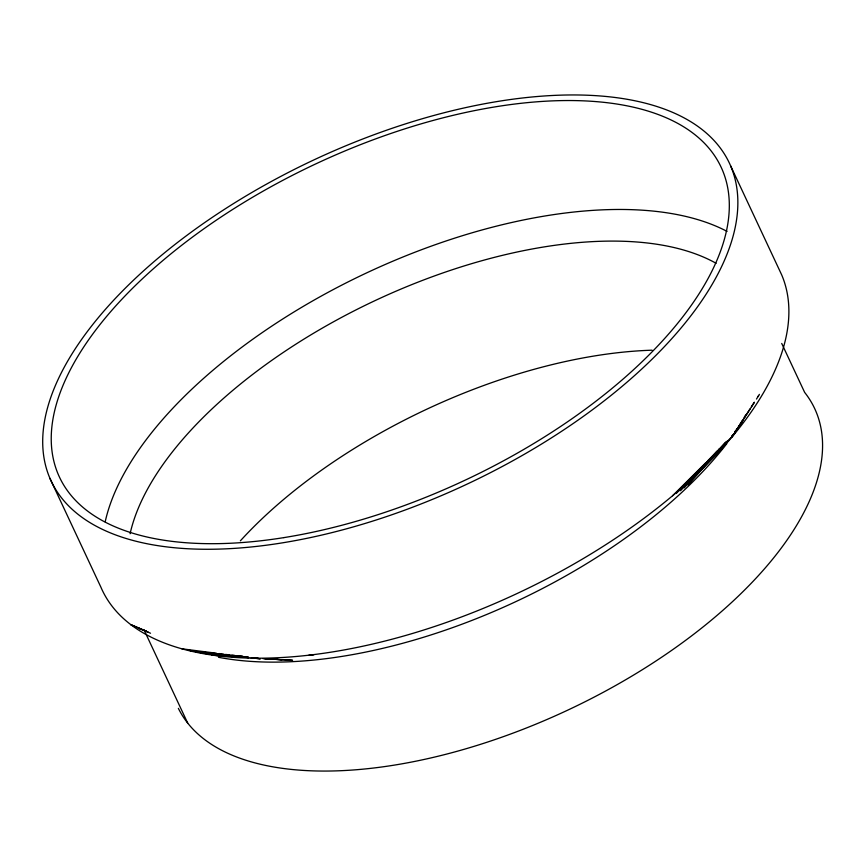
<?xml version="1.0" encoding="UTF-8"?>
<svg xmlns="http://www.w3.org/2000/svg" width="865" height="865" viewBox="0 0 865 865"><rect width="100%" height="100%" fill="white"/><g stroke="black" fill="none" stroke-linecap="round" stroke-linejoin="round"><path stroke-width="1.3" d="M734.569 433.354L731.79 436.22L734.569 433.354L742.159 420.79M744.235 417.363L745.619 415.081M754.28 402.474L733.174 435.506L707.602 460.926M756.464 399.068L758.648 395.651M731.833 437.193L749.977 409.004M751.426 406.745L754.323 402.236M757.956 396.603L759.405 394.343M688.097 485.114L725.93 441.95M684.172 487.86L719.334 448.881M703.948 465.316L680.149 490.769L727.184 441.139M706.694 462.375L717.669 450.633M676.225 493.515L716.966 451.498M718.826 449.584L725.303 442.902M672.548 495.753L705.71 462.807M262.971 658.643L292.586 660.298L281.817 659.606M248.136 657.443L211.774 655.119L248.839 657.584M268.345 658.741L272.389 659M252.807 657.854L258.105 658.2M266.042 658.73L281.936 659.79L268.507 658.665M197.62 651.594L201.35 653.075L242.989 656.546L239.043 656.135M201.35 653.075L248.233 657.313M253.596 657.789L257.608 658.157M220.456 654.059L191.197 650.988L188.711 649.907L191.197 650.988L248.374 657.497M223.116 654.34L228.436 654.902M231.096 655.173L235.085 655.594L232.382 655.281M240.416 656.157L243.076 656.438M264.355 658.665L271.005 659.368M251.034 657.8L260.343 658.86L252.353 657.843M181.791 648.793L216.412 653.226M219.072 653.572L223.073 654.081M225.733 654.427L229.722 654.935M245.703 656.989L248.363 657.324M146.607 631.331L130.777 624.616L150.51 633.234M148.164 632.131L139.135 628.368L146.574 631.591M730.633 165.896A374.534 179.293 -25.1 0 1 281.168 543.047A374.534 179.293 -25.1 0 1 159.009 257.402A374.534 179.293 -25.1 0 1 730.633 165.896L781.657 274.821A374.534 179.293 -25.1 0 1 511.821 595.963A374.534 179.293 -25.1 0 1 100.935 587.259L49.91 478.334M781.722 343.448L804.655 392.407A351.709 168.361 -25.1 0 1 586.827 700.855A351.709 168.361 -25.1 0 1 178.363 708.359M144.12 630.077L187.694 723.086M742.7 421.093A351.709 168.361 -25.1 0 1 738.699 427.213M738.018 428.229A351.709 168.361 -25.1 0 1 736.623 430.262M726.805 443.659A351.709 168.361 -25.1 0 1 218.51 657.292M313.779 654.848A342.497 163.95 -25.1 0 1 308.697 655.292M130.096 533.748A342.497 163.95 -25.1 0 1 379.303 298.63A342.497 163.95 -25.1 0 1 716.112 263.306M105.195 521.79A365.322 174.881 -25.1 0 1 367.949 272.28A365.322 174.881 -25.1 0 1 727.076 231.398M240.373 540.83A342.497 163.95 -25.1 0 1 652.069 350.195M737.369 428.899L734.72 431.916L737.369 428.899M283.85 537.619A365.322 174.881 -25.1 0 0 722.264 169.745A365.322 174.881 -25.1 0 0 164.696 258.992A365.322 174.881 -25.1 0 0 283.85 537.619"/></g></svg>
